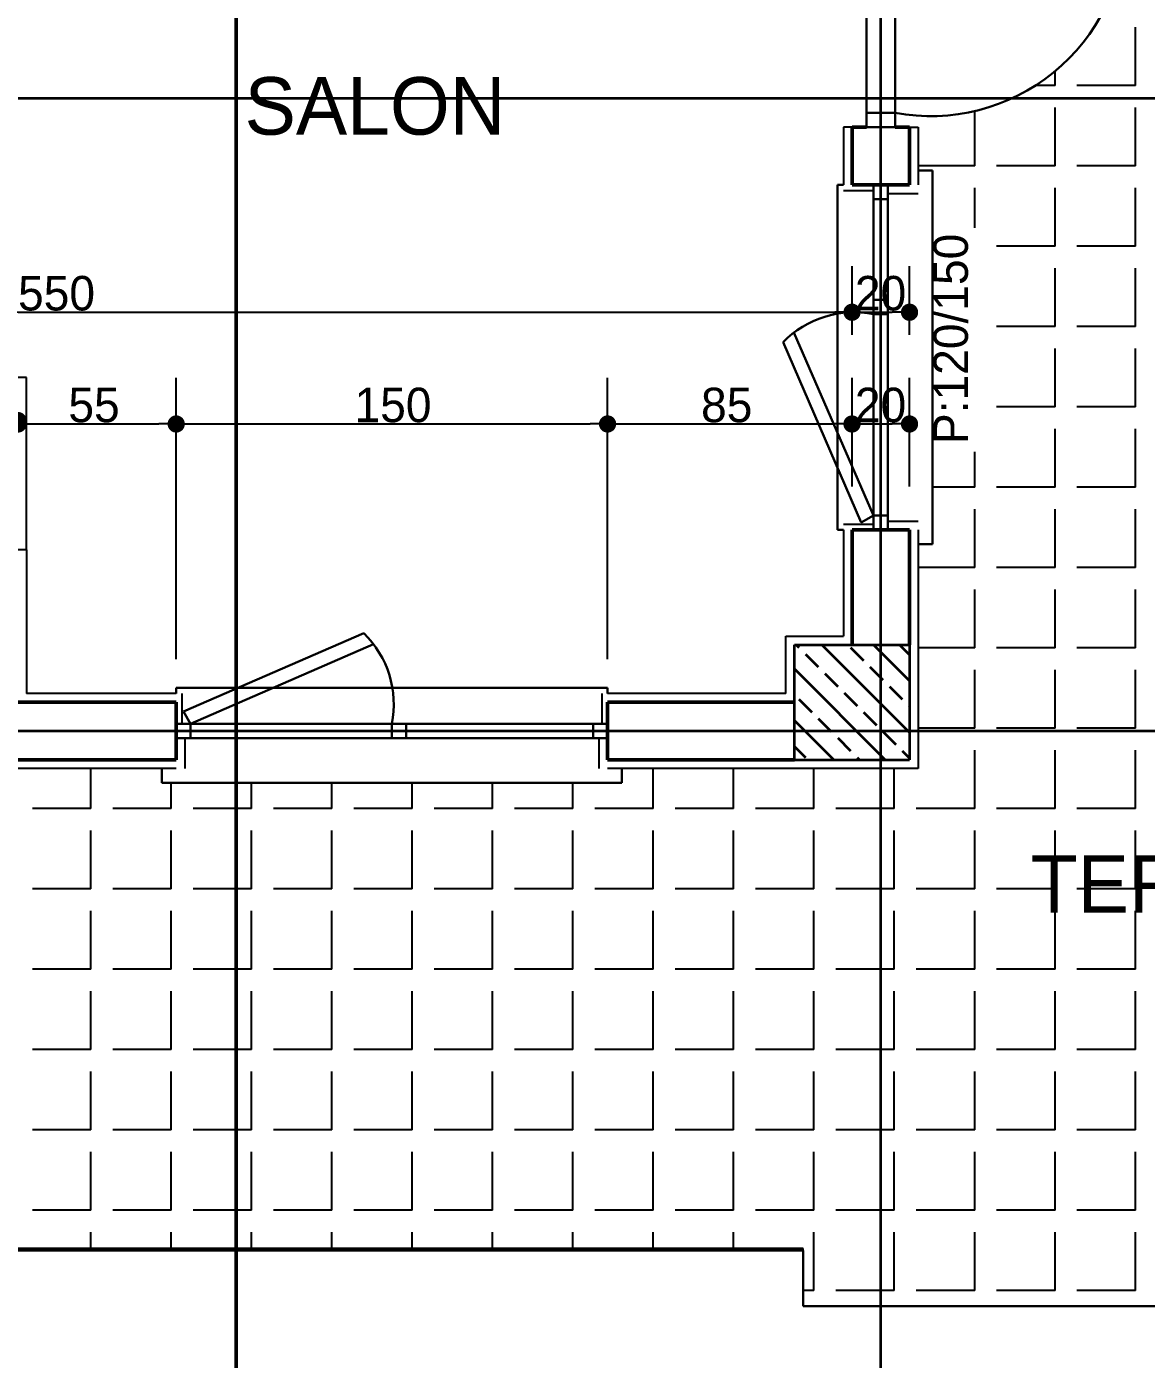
# Model space of a CAD drawing. Header units: millimetres. Extents: x 9537.41 to 9541.95, y -1431.78 to -1431.38.
# Drawn here: x 9537.8489 to 9537.9267, y -1431.6184 to -1431.5257 of the extents above; entities that cross this region are included whole.
import ezdxf

# ---------------------------------------------------------------- set-up
doc = ezdxf.new("R2010")
doc.units = ezdxf.units.MM
for name, pattern in [('ACAD_ISO03W100', [30, 12, -18]), ('ACAD_ISO04W100', [30, 24, -3, 0, -3]), ('ACAD_ISO06W100', [36, 24, -3, 0, -3, 0, -3, 0, -3])]:
    doc.linetypes.add(name, pattern=pattern)
for name, color, linetype, lineweight in [('aks', 6, 'Continuous', 35), ('balkon', 173, 'Continuous', 30), ('duvar', 214, 'Continuous', 50), ('kapı-pencere', 140, 'Continuous', 30), ('karo', 206, 'Continuous', 25), ('kesit', 3, 'Continuous', 50), ('kolon', 6, 'Continuous', 35), ('sıva', 203, 'Continuous', 25), ('yazı', 161, 'Continuous', 35), ('ölçü', 4, 'Continuous', 25)]:
    doc.layers.add(name, color=color, linetype=linetype, lineweight=lineweight)

msp = doc.modelspace()

# ---------------------------------------------------------------- linework, layer by layer
at = {"color": 0, "linetype": 'ByBlock', "lineweight": -2}
for p, q in [((9537.905668064086, -1431.54555711582), (9537.905068064085, -1431.54555711582)), ((9537.906868064085, -1431.54555711582), (9537.907468064086, -1431.54555711582)), ((9537.909668064085, -1431.54555711582), (9537.909068064086, -1431.54555711582)), ((9537.848868064086, -1431.553330214699), (9537.849468064085, -1431.553330214699)), ((9537.858668064086, -1431.553330214699), (9537.858068064086, -1431.553330214699)), ((9537.859868064086, -1431.553330214699), (9537.860468064086, -1431.553330214699)), ((9537.888668064086, -1431.553330214699), (9537.888068064085, -1431.553330214699)), ((9537.889868064085, -1431.553330214699), (9537.890468064086, -1431.553330214699)), ((9537.905668064086, -1431.553330214699), (9537.905068064085, -1431.553330214699)), ((9537.906868064085, -1431.553330214699), (9537.907468064086, -1431.553330214699)), ((9537.909668064085, -1431.553330214699), (9537.909068064086, -1431.553330214699))]:
    msp.add_line(p, q, dxfattribs=at)
at = {"color": 0, "linetype": 'ByBlock', "const_width": 0.0006000000000000001}
for points in [[(9537.905968064086, -1431.54555711582, 1), (9537.906568064085, -1431.54555711582, 1)], [(9537.906568064085, -1431.54555711582, 1), (9537.905968064086, -1431.54555711582, 1)], [(9537.909968064087, -1431.54555711582, 1), (9537.910568064086, -1431.54555711582, 1)], [(9537.847968064085, -1431.553094409984, 1), (9537.848568064086, -1431.553094409984, 1)], [(9537.848568064086, -1431.553330214699, 1), (9537.847968064085, -1431.553330214699, 1)], [(9537.858968064085, -1431.553330214699, 1), (9537.859568064086, -1431.553330214699, 1)], [(9537.859568064086, -1431.553330214699, 1), (9537.858968064085, -1431.553330214699, 1)], [(9537.888968064086, -1431.553330214699, 1), (9537.889568064085, -1431.553330214699, 1)], [(9537.889568064085, -1431.553330214699, 1), (9537.888968064086, -1431.553330214699, 1)], [(9537.905968064086, -1431.553330214699, 1), (9537.906568064085, -1431.553330214699, 1)], [(9537.906568064085, -1431.553330214699, 1), (9537.905968064086, -1431.553330214699, 1)], [(9537.909968064087, -1431.553330214699, 1), (9537.910568064086, -1431.553330214699, 1)]]:
    msp.add_lwpolyline(points, format="xyb", close=True, dxfattribs=at)
at = {"layer": 'aks', "linetype": 'ACAD_ISO06W100'}
for p, q in [((9537.908268064086, -1431.684689333453), (9537.908268064086, -1431.406689333453)), ((9538.018268064086, -1431.530689333453), (9537.446268064086, -1431.530689333453)), ((9538.018268064086, -1431.574689333453), (9537.446268064086, -1431.574689333453))]:
    msp.add_line(p, q, dxfattribs=at)
at = {"layer": 'balkon'}
for p, q in [((9537.844268064086, -1431.610835891957), (9537.902868064086, -1431.610835891957)), ((9537.902868064086, -1431.614689333453), (9537.902868064086, -1431.610835891957)), ((9537.902868064086, -1431.614689333453), (9537.948268064085, -1431.614689333453))]:
    msp.add_line(p, q, dxfattribs=at)
at = {"layer": 'duvar'}
for p, q in [((9537.907268064086, -1431.532689333453), (9537.906268064085, -1431.532689333453)), ((9537.906268064085, -1431.532689333453), (9537.906268064085, -1431.536689333453)), ((9537.909268064086, -1431.532689333453), (9537.910268064086, -1431.532689333453)), ((9537.910268064086, -1431.532689333453), (9537.910268064086, -1431.536689333453)), ((9537.906268064085, -1431.536689333453), (9537.910268064086, -1431.536689333453)), ((9537.906268064085, -1431.560689333453), (9537.910268064086, -1431.560689333453)), ((9537.906268064085, -1431.560689333453), (9537.906268064085, -1431.568689333453)), ((9537.910268064086, -1431.560689333453), (9537.910268064086, -1431.568689333453)), ((9537.859268064085, -1431.572689333453), (9537.848268064086, -1431.572689333453)), ((9537.859268064085, -1431.572689333453), (9537.859268064085, -1431.576689333453)), ((9537.889268064086, -1431.572689333453), (9537.889268064086, -1431.576689333453)), ((9537.902268064086, -1431.572689333453), (9537.889268064086, -1431.572689333453)), ((9537.859268064085, -1431.576689333453), (9537.848268064086, -1431.576689333453)), ((9537.902268064086, -1431.576689333453), (9537.889268064086, -1431.576689333453))]:
    msp.add_line(p, q, dxfattribs=at)
at = {"layer": 'kapı-pencere'}
for p, q in [((9537.907268064086, -1431.517689333453), (9537.907268064086, -1431.532689333453)), ((9537.909268064086, -1431.532689333453), (9537.909268064086, -1431.518689333453)), ((9537.909268064086, -1431.531689333453), (9537.907268064086, -1431.531689333453)), ((9537.907268064086, -1431.531689333453), (9537.907268064086, -1431.532689333453)), ((9537.909268064086, -1431.532689333453), (9537.909268064086, -1431.531689333453)), ((9537.907268064086, -1431.532689333453), (9537.909268064086, -1431.532689333453)), ((9537.910868064086, -1431.535689333453), (9537.911868064086, -1431.535689333453)), ((9537.911868064086, -1431.561689333453), (9537.911868064086, -1431.535689333453)), ((9537.905268064085, -1431.560689333453), (9537.905268064085, -1431.536689333453)), ((9537.905668064086, -1431.536689333453), (9537.905268064085, -1431.536689333453)), ((9537.907768064086, -1431.536689333453), (9537.907768064086, -1431.544689333453)), ((9537.907768064086, -1431.537689333453), (9537.907768064086, -1431.536689333453)), ((9537.907768064086, -1431.536689333453), (9537.908768064086, -1431.536689333453)), ((9537.908768064086, -1431.544689333453), (9537.908768064086, -1431.536689333453)), ((9537.908768064086, -1431.536689333453), (9537.908768064086, -1431.537689333453)), ((9537.908768064086, -1431.537689333453), (9537.907768064086, -1431.537689333453)), ((9537.908268064086, -1431.537689333453), (9537.908268064086, -1431.544689333453)), ((9537.907768064086, -1431.545689333453), (9537.907768064086, -1431.544689333453)), ((9537.907768064086, -1431.544689333453), (9537.908768064086, -1431.544689333453)), ((9537.908768064086, -1431.544689333453), (9537.908768064086, -1431.545689333453)), ((9537.907768064086, -1431.545689333453), (9537.907768064086, -1431.559689333453)), ((9537.908768064086, -1431.545689333453), (9537.907768064086, -1431.545689333453)), ((9537.908268064086, -1431.545689333453), (9537.908268064086, -1431.559689333453)), ((9537.908768064086, -1431.559689333453), (9537.908768064086, -1431.545689333453)), ((9537.901468941845, -1431.547636287501), (9537.906902038681, -1431.560189333453)), ((9537.907768064086, -1431.559689333453), (9537.902223505705, -1431.546971095944)), ((9537.906902038681, -1431.560189333453), (9537.907768064086, -1431.559689333453)), ((9537.907768064086, -1431.560689333453), (9537.907768064086, -1431.559689333453)), ((9537.907768064086, -1431.559689333453), (9537.908768064086, -1431.559689333453)), ((9537.908768064086, -1431.559689333453), (9537.908768064086, -1431.560689333453)), ((9537.905668064086, -1431.560689333453), (9537.905268064085, -1431.560689333453)), ((9537.908768064086, -1431.560689333453), (9537.907768064086, -1431.560689333453)), ((9537.910868064086, -1431.561689333453), (9537.911868064086, -1431.561689333453)), ((9537.872321110037, -1431.567890211213), (9537.859768064085, -1431.573323308049)), ((9537.860268064085, -1431.574189333453), (9537.872986301594, -1431.568644775074)), ((9537.859268064085, -1431.572089333453), (9537.859268064085, -1431.571689333453)), ((9537.859268064085, -1431.571689333453), (9537.889268064086, -1431.571689333453)), ((9537.889268064086, -1431.572089333453), (9537.889268064086, -1431.571689333453)), ((9537.859768064085, -1431.573323308049), (9537.860268064085, -1431.574189333453)), ((9537.859268064085, -1431.575189333453), (9537.859268064085, -1431.574189333453)), ((9537.859268064085, -1431.574189333453), (9537.860268064085, -1431.574189333453)), ((9537.860268064085, -1431.574189333453), (9537.860268064085, -1431.575189333453)), ((9537.874268064086, -1431.574189333453), (9537.860268064085, -1431.574189333453)), ((9537.874268064086, -1431.574189333453), (9537.875268064086, -1431.574189333453)), ((9537.874268064086, -1431.575189333453), (9537.874268064086, -1431.574189333453)), ((9537.875268064086, -1431.574189333453), (9537.875268064086, -1431.575189333453)), ((9537.888268064085, -1431.574189333453), (9537.875268064086, -1431.574189333453)), ((9537.888268064085, -1431.574189333453), (9537.889268064086, -1431.574189333453)), ((9537.888268064085, -1431.575189333453), (9537.888268064085, -1431.574189333453)), ((9537.889268064086, -1431.574189333453), (9537.889268064086, -1431.575189333453)), ((9537.860268064085, -1431.575189333453), (9537.859268064085, -1431.575189333453)), ((9537.874268064086, -1431.574689333453), (9537.860268064085, -1431.574689333453)), ((9537.860268064085, -1431.575189333453), (9537.874268064086, -1431.575189333453)), ((9537.875268064086, -1431.575189333453), (9537.874268064086, -1431.575189333453)), ((9537.888268064085, -1431.574689333453), (9537.875268064086, -1431.574689333453)), ((9537.875268064086, -1431.575189333453), (9537.888268064085, -1431.575189333453)), ((9537.889268064086, -1431.575189333453), (9537.888268064085, -1431.575189333453)), ((9537.858268064087, -1431.577289333453), (9537.858268064087, -1431.578289333453)), ((9537.890268064086, -1431.577289333453), (9537.890268064086, -1431.578289333453)), ((9537.858268064087, -1431.578289333453), (9537.890268064086, -1431.578289333453))]:
    msp.add_line(p, q, dxfattribs=at)
for centre, radius, start, end in [((9537.911736915712, -1431.518381766224), 0.01353464347200372, 259.4898443921185, 358.6978732709795), ((9537.906420312223, -1431.552492335204), 0.006935219384332405, 78.79415482129076, 135.5568657301962), ((9537.867465062334, -1431.572841581591), 0.006935219384332405, 348.7941549105037, 45.55686559068168)]:
    msp.add_arc(centre, radius, start, end, dxfattribs=at)
at = {"layer": 'karo'}
for p, q in [((9537.925974464662, -1431.529790876782), (9537.925974464662, -1431.525726876783)), ((9537.920386464662, -1431.529790876782), (9537.920386464662, -1431.528791947627)), ((9537.920386464662, -1431.529790876782), (9537.919018314627, -1431.529790876782)), ((9537.925974464662, -1431.529790876782), (9537.921910464664, -1431.529790876782)), ((9537.914798464662, -1431.535378876782), (9537.914798464662, -1431.531565600717)), ((9537.920386464662, -1431.535378876782), (9537.920386464662, -1431.531314876783)), ((9537.925974464662, -1431.535378876782), (9537.925974464662, -1431.531314876783)), ((9537.914798464662, -1431.535378876782), (9537.910868064086, -1431.535378876782)), ((9537.920386464662, -1431.535378876782), (9537.916322464664, -1431.535378876782)), ((9537.925974464662, -1431.535378876782), (9537.921910464664, -1431.535378876782)), ((9537.914798464662, -1431.539682118618), (9537.914798464662, -1431.536902876783)), ((9537.920386464662, -1431.540966876782), (9537.920386464662, -1431.536902876783)), ((9537.925974464662, -1431.540966876782), (9537.925974464662, -1431.536902876783)), ((9537.920386464662, -1431.540966876782), (9537.916322464664, -1431.540966876782)), ((9537.925974464662, -1431.540966876782), (9537.921910464664, -1431.540966876782)), ((9537.920386464662, -1431.546554876782), (9537.920386464662, -1431.542490876782)), ((9537.925974464662, -1431.546554876782), (9537.925974464662, -1431.542490876782)), ((9537.920386464662, -1431.546554876782), (9537.916322464664, -1431.546554876782)), ((9537.925974464662, -1431.546554876782), (9537.921910464664, -1431.546554876782)), ((9537.920386464662, -1431.552142876782), (9537.920386464662, -1431.548078876782)), ((9537.925974464662, -1431.552142876782), (9537.925974464662, -1431.548078876782)), ((9537.920386464662, -1431.552142876782), (9537.916322464664, -1431.552142876782)), ((9537.925974464662, -1431.552142876782), (9537.921910464664, -1431.552142876782)), ((9537.920386464662, -1431.557730876782), (9537.920386464662, -1431.553666876782)), ((9537.925974464662, -1431.557730876782), (9537.925974464662, -1431.553666876782)), ((9537.914798464662, -1431.557730876782), (9537.914798464662, -1431.555268275791)), ((9537.914798464662, -1431.557730876782), (9537.911868064086, -1431.557730876782)), ((9537.920386464662, -1431.557730876782), (9537.916322464664, -1431.557730876782)), ((9537.925974464662, -1431.557730876782), (9537.921910464664, -1431.557730876782)), ((9537.914798464662, -1431.563318876783), (9537.914798464662, -1431.559254876782)), ((9537.920386464662, -1431.563318876783), (9537.920386464662, -1431.559254876782)), ((9537.925974464662, -1431.563318876783), (9537.925974464662, -1431.559254876782)), ((9537.914798464662, -1431.563318876783), (9537.910868064086, -1431.563318876783)), ((9537.920386464662, -1431.563318876783), (9537.916322464664, -1431.563318876783)), ((9537.925974464662, -1431.563318876783), (9537.921910464664, -1431.563318876783)), ((9537.914798464662, -1431.568906876783), (9537.914798464662, -1431.564842876782)), ((9537.920386464662, -1431.568906876783), (9537.920386464662, -1431.564842876782)), ((9537.925974464662, -1431.568906876783), (9537.925974464662, -1431.564842876782)), ((9537.914798464662, -1431.568906876783), (9537.910868064086, -1431.568906876783)), ((9537.920386464662, -1431.568906876783), (9537.916322464664, -1431.568906876783)), ((9537.925974464662, -1431.568906876783), (9537.921910464664, -1431.568906876783)), ((9537.914798464662, -1431.574494876783), (9537.914798464662, -1431.570430876782)), ((9537.920386464662, -1431.574494876783), (9537.920386464662, -1431.570430876782)), ((9537.925974464662, -1431.574494876783), (9537.925974464662, -1431.570430876782)), ((9537.914798464662, -1431.574494876783), (9537.910868064086, -1431.574494876783)), ((9537.920386464662, -1431.574494876783), (9537.916322464664, -1431.574494876783)), ((9537.925974464662, -1431.574494876783), (9537.921910464664, -1431.574494876783)), ((9537.914798464662, -1431.580082876783), (9537.914798464662, -1431.576018876783)), ((9537.920386464662, -1431.580082876783), (9537.920386464662, -1431.576018876783)), ((9537.925974464662, -1431.580082876783), (9537.925974464662, -1431.576018876783)), ((9537.853330464663, -1431.580082876783), (9537.853330464663, -1431.577289333453)), ((9537.892446464662, -1431.580082876783), (9537.892446464662, -1431.577289333453)), ((9537.898034464662, -1431.580082876783), (9537.898034464662, -1431.577289333453)), ((9537.903622464662, -1431.580082876783), (9537.903622464662, -1431.577289333453)), ((9537.909210464662, -1431.580082876783), (9537.909210464662, -1431.577289333453)), ((9537.858918464663, -1431.580082876783), (9537.858918464663, -1431.578289333453)), ((9537.864506464663, -1431.580082876783), (9537.864506464663, -1431.578289333453)), ((9537.870094464663, -1431.580082876783), (9537.870094464663, -1431.578289333453)), ((9537.875682464663, -1431.580082876783), (9537.875682464663, -1431.578289333453)), ((9537.881270464663, -1431.580082876783), (9537.881270464663, -1431.578289333453)), ((9537.886858464663, -1431.580082876783), (9537.886858464663, -1431.578289333453)), ((9537.853330464663, -1431.580082876783), (9537.849266464664, -1431.580082876783)), ((9537.858918464663, -1431.580082876783), (9537.854854464664, -1431.580082876783)), ((9537.864506464663, -1431.580082876783), (9537.860442464664, -1431.580082876783)), ((9537.870094464663, -1431.580082876783), (9537.866030464664, -1431.580082876783)), ((9537.875682464663, -1431.580082876783), (9537.871618464664, -1431.580082876783)), ((9537.881270464663, -1431.580082876783), (9537.877206464664, -1431.580082876783)), ((9537.886858464663, -1431.580082876783), (9537.882794464664, -1431.580082876783)), ((9537.892446464662, -1431.580082876783), (9537.888382464664, -1431.580082876783)), ((9537.898034464662, -1431.580082876783), (9537.893970464664, -1431.580082876783)), ((9537.903622464662, -1431.580082876783), (9537.899558464664, -1431.580082876783)), ((9537.908268064086, -1431.580082876783), (9537.905146464664, -1431.580082876783)), ((9537.909210464662, -1431.580082876783), (9537.908268064086, -1431.580082876783)), ((9537.914798464662, -1431.580082876783), (9537.910734464664, -1431.580082876783)), ((9537.920386464662, -1431.580082876783), (9537.916322464664, -1431.580082876783)), ((9537.925974464662, -1431.580082876783), (9537.921910464664, -1431.580082876783)), ((9537.853330464663, -1431.585670876783), (9537.853330464663, -1431.581606876783)), ((9537.858918464663, -1431.585670876783), (9537.858918464663, -1431.581606876783)), ((9537.864506464663, -1431.585670876783), (9537.864506464663, -1431.581606876783)), ((9537.870094464663, -1431.585670876783), (9537.870094464663, -1431.581606876783)), ((9537.875682464663, -1431.585670876783), (9537.875682464663, -1431.581606876783)), ((9537.881270464663, -1431.585670876783), (9537.881270464663, -1431.581606876783)), ((9537.886858464663, -1431.585670876783), (9537.886858464663, -1431.581606876783)), ((9537.892446464662, -1431.585670876783), (9537.892446464662, -1431.581606876783)), ((9537.898034464662, -1431.585670876783), (9537.898034464662, -1431.581606876783)), ((9537.903622464662, -1431.585670876783), (9537.903622464662, -1431.581606876783)), ((9537.909210464662, -1431.585670876783), (9537.909210464662, -1431.581606876783)), ((9537.914798464662, -1431.585670876783), (9537.914798464662, -1431.581606876783)), ((9537.920386464662, -1431.585670876783), (9537.920386464662, -1431.581606876783)), ((9537.925974464662, -1431.585670876783), (9537.925974464662, -1431.581606876783)), ((9537.853330464663, -1431.585670876783), (9537.849266464664, -1431.585670876783)), ((9537.858918464663, -1431.585670876783), (9537.854854464664, -1431.585670876783)), ((9537.864506464663, -1431.585670876783), (9537.860442464664, -1431.585670876783)), ((9537.870094464663, -1431.585670876783), (9537.866030464664, -1431.585670876783)), ((9537.875682464663, -1431.585670876783), (9537.871618464664, -1431.585670876783)), ((9537.881270464663, -1431.585670876783), (9537.877206464664, -1431.585670876783)), ((9537.886858464663, -1431.585670876783), (9537.882794464664, -1431.585670876783)), ((9537.892446464662, -1431.585670876783), (9537.888382464664, -1431.585670876783)), ((9537.898034464662, -1431.585670876783), (9537.893970464664, -1431.585670876783)), ((9537.903622464662, -1431.585670876783), (9537.899558464664, -1431.585670876783)), ((9537.908268064086, -1431.585670876783), (9537.905146464664, -1431.585670876783)), ((9537.909210464662, -1431.585670876783), (9537.908268064086, -1431.585670876783)), ((9537.914798464662, -1431.585670876783), (9537.910734464664, -1431.585670876783)), ((9537.920386464662, -1431.585670876783), (9537.916322464664, -1431.585670876783)), ((9537.925974464662, -1431.585670876783), (9537.921910464664, -1431.585670876783)), ((9537.853330464663, -1431.591258876783), (9537.853330464663, -1431.587194876783)), ((9537.858918464663, -1431.591258876783), (9537.858918464663, -1431.587194876783)), ((9537.864506464663, -1431.591258876783), (9537.864506464663, -1431.587194876783)), ((9537.870094464663, -1431.591258876783), (9537.870094464663, -1431.587194876783)), ((9537.875682464663, -1431.591258876783), (9537.875682464663, -1431.587194876783)), ((9537.881270464663, -1431.591258876783), (9537.881270464663, -1431.587194876783)), ((9537.886858464663, -1431.591258876783), (9537.886858464663, -1431.587194876783)), ((9537.892446464662, -1431.591258876783), (9537.892446464662, -1431.587194876783)), ((9537.898034464662, -1431.591258876783), (9537.898034464662, -1431.587194876783)), ((9537.903622464662, -1431.591258876783), (9537.903622464662, -1431.587194876783)), ((9537.909210464662, -1431.591258876783), (9537.909210464662, -1431.587194876783)), ((9537.914798464662, -1431.591258876783), (9537.914798464662, -1431.587194876783)), ((9537.920386464662, -1431.591258876783), (9537.920386464662, -1431.587194876783)), ((9537.925974464662, -1431.591258876783), (9537.925974464662, -1431.587194876783)), ((9537.853330464663, -1431.591258876783), (9537.849266464664, -1431.591258876783)), ((9537.858918464663, -1431.591258876783), (9537.854854464664, -1431.591258876783)), ((9537.864506464663, -1431.591258876783), (9537.860442464664, -1431.591258876783)), ((9537.870094464663, -1431.591258876783), (9537.866030464664, -1431.591258876783)), ((9537.875682464663, -1431.591258876783), (9537.871618464664, -1431.591258876783)), ((9537.881270464663, -1431.591258876783), (9537.877206464664, -1431.591258876783)), ((9537.886858464663, -1431.591258876783), (9537.882794464664, -1431.591258876783)), ((9537.892446464662, -1431.591258876783), (9537.888382464664, -1431.591258876783)), ((9537.898034464662, -1431.591258876783), (9537.893970464664, -1431.591258876783)), ((9537.903622464662, -1431.591258876783), (9537.899558464664, -1431.591258876783)), ((9537.908268064086, -1431.591258876783), (9537.905146464664, -1431.591258876783)), ((9537.909210464662, -1431.591258876783), (9537.908268064086, -1431.591258876783)), ((9537.914798464662, -1431.591258876783), (9537.910734464664, -1431.591258876783)), ((9537.920386464662, -1431.591258876783), (9537.916322464664, -1431.591258876783)), ((9537.925974464662, -1431.591258876783), (9537.921910464664, -1431.591258876783)), ((9537.853330464663, -1431.596846876783), (9537.853330464663, -1431.592782876783)), ((9537.858918464663, -1431.596846876783), (9537.858918464663, -1431.592782876783)), ((9537.864506464663, -1431.596846876783), (9537.864506464663, -1431.592782876783)), ((9537.870094464663, -1431.596846876783), (9537.870094464663, -1431.592782876783)), ((9537.875682464663, -1431.596846876783), (9537.875682464663, -1431.592782876783)), ((9537.881270464663, -1431.596846876783), (9537.881270464663, -1431.592782876783)), ((9537.886858464663, -1431.596846876783), (9537.886858464663, -1431.592782876783)), ((9537.892446464662, -1431.596846876783), (9537.892446464662, -1431.592782876783)), ((9537.898034464662, -1431.596846876783), (9537.898034464662, -1431.592782876783)), ((9537.903622464662, -1431.596846876783), (9537.903622464662, -1431.592782876783)), ((9537.909210464662, -1431.596846876783), (9537.909210464662, -1431.592782876783)), ((9537.914798464662, -1431.596846876783), (9537.914798464662, -1431.592782876783)), ((9537.920386464662, -1431.596846876783), (9537.920386464662, -1431.592782876783)), ((9537.925974464662, -1431.596846876783), (9537.925974464662, -1431.592782876783)), ((9537.853330464663, -1431.596846876783), (9537.849266464664, -1431.596846876783)), ((9537.858918464663, -1431.596846876783), (9537.854854464664, -1431.596846876783)), ((9537.864506464663, -1431.596846876783), (9537.860442464664, -1431.596846876783)), ((9537.870094464663, -1431.596846876783), (9537.866030464664, -1431.596846876783)), ((9537.875682464663, -1431.596846876783), (9537.871618464664, -1431.596846876783)), ((9537.881270464663, -1431.596846876783), (9537.877206464664, -1431.596846876783)), ((9537.886858464663, -1431.596846876783), (9537.882794464664, -1431.596846876783)), ((9537.892446464662, -1431.596846876783), (9537.888382464664, -1431.596846876783)), ((9537.898034464662, -1431.596846876783), (9537.893970464664, -1431.596846876783)), ((9537.903622464662, -1431.596846876783), (9537.899558464664, -1431.596846876783)), ((9537.908268064086, -1431.596846876783), (9537.905146464664, -1431.596846876783)), ((9537.909210464662, -1431.596846876783), (9537.908268064086, -1431.596846876783)), ((9537.914798464662, -1431.596846876783), (9537.910734464664, -1431.596846876783)), ((9537.920386464662, -1431.596846876783), (9537.916322464664, -1431.596846876783)), ((9537.925974464662, -1431.596846876783), (9537.921910464664, -1431.596846876783)), ((9537.853330464663, -1431.602434876783), (9537.853330464663, -1431.598370876783)), ((9537.858918464663, -1431.602434876783), (9537.858918464663, -1431.598370876783)), ((9537.864506464663, -1431.602434876783), (9537.864506464663, -1431.598370876783)), ((9537.870094464663, -1431.602434876783), (9537.870094464663, -1431.598370876783)), ((9537.875682464663, -1431.602434876783), (9537.875682464663, -1431.598370876783)), ((9537.881270464663, -1431.602434876783), (9537.881270464663, -1431.598370876783)), ((9537.886858464663, -1431.602434876783), (9537.886858464663, -1431.598370876783)), ((9537.892446464662, -1431.602434876783), (9537.892446464662, -1431.598370876783)), ((9537.898034464662, -1431.602434876783), (9537.898034464662, -1431.598370876783)), ((9537.903622464662, -1431.602434876783), (9537.903622464662, -1431.598370876783)), ((9537.909210464662, -1431.602434876783), (9537.909210464662, -1431.598370876783)), ((9537.914798464662, -1431.602434876783), (9537.914798464662, -1431.598370876783)), ((9537.920386464662, -1431.602434876783), (9537.920386464662, -1431.598370876783)), ((9537.925974464662, -1431.602434876783), (9537.925974464662, -1431.598370876783)), ((9537.853330464663, -1431.602434876783), (9537.849266464664, -1431.602434876783)), ((9537.858918464663, -1431.602434876783), (9537.854854464664, -1431.602434876783)), ((9537.864506464663, -1431.602434876783), (9537.860442464664, -1431.602434876783)), ((9537.870094464663, -1431.602434876783), (9537.866030464664, -1431.602434876783)), ((9537.875682464663, -1431.602434876783), (9537.871618464664, -1431.602434876783)), ((9537.881270464663, -1431.602434876783), (9537.877206464664, -1431.602434876783)), ((9537.886858464663, -1431.602434876783), (9537.882794464664, -1431.602434876783)), ((9537.892446464662, -1431.602434876783), (9537.888382464664, -1431.602434876783)), ((9537.898034464662, -1431.602434876783), (9537.893970464664, -1431.602434876783)), ((9537.903622464662, -1431.602434876783), (9537.899558464664, -1431.602434876783)), ((9537.908268064086, -1431.602434876783), (9537.905146464664, -1431.602434876783)), ((9537.909210464662, -1431.602434876783), (9537.908268064086, -1431.602434876783)), ((9537.914798464662, -1431.602434876783), (9537.910734464664, -1431.602434876783)), ((9537.920386464662, -1431.602434876783), (9537.916322464664, -1431.602434876783)), ((9537.925974464662, -1431.602434876783), (9537.921910464664, -1431.602434876783)), ((9537.853330464663, -1431.608022876783), (9537.853330464663, -1431.603958876783)), ((9537.858918464663, -1431.608022876783), (9537.858918464663, -1431.603958876783)), ((9537.864506464663, -1431.608022876783), (9537.864506464663, -1431.603958876783)), ((9537.870094464663, -1431.608022876783), (9537.870094464663, -1431.603958876783)), ((9537.875682464663, -1431.608022876783), (9537.875682464663, -1431.603958876783)), ((9537.881270464663, -1431.608022876783), (9537.881270464663, -1431.603958876783)), ((9537.886858464663, -1431.608022876783), (9537.886858464663, -1431.603958876783)), ((9537.892446464662, -1431.608022876783), (9537.892446464662, -1431.603958876783)), ((9537.898034464662, -1431.608022876783), (9537.898034464662, -1431.603958876783)), ((9537.903622464662, -1431.608022876783), (9537.903622464662, -1431.603958876783)), ((9537.909210464662, -1431.608022876783), (9537.909210464662, -1431.603958876783)), ((9537.914798464662, -1431.608022876783), (9537.914798464662, -1431.603958876783)), ((9537.920386464662, -1431.608022876783), (9537.920386464662, -1431.603958876783)), ((9537.925974464662, -1431.608022876783), (9537.925974464662, -1431.603958876783)), ((9537.853330464663, -1431.608022876783), (9537.849266464664, -1431.608022876783)), ((9537.858918464663, -1431.608022876783), (9537.854854464664, -1431.608022876783)), ((9537.864506464663, -1431.608022876783), (9537.860442464664, -1431.608022876783)), ((9537.870094464663, -1431.608022876783), (9537.866030464664, -1431.608022876783)), ((9537.875682464663, -1431.608022876783), (9537.871618464664, -1431.608022876783)), ((9537.881270464663, -1431.608022876783), (9537.877206464664, -1431.608022876783)), ((9537.886858464663, -1431.608022876783), (9537.882794464664, -1431.608022876783)), ((9537.892446464662, -1431.608022876783), (9537.888382464664, -1431.608022876783)), ((9537.898034464662, -1431.608022876783), (9537.893970464664, -1431.608022876783)), ((9537.903622464662, -1431.608022876783), (9537.899558464664, -1431.608022876783)), ((9537.908268064086, -1431.608022876783), (9537.905146464664, -1431.608022876783)), ((9537.909210464662, -1431.608022876783), (9537.908268064086, -1431.608022876783)), ((9537.914798464662, -1431.608022876783), (9537.910734464664, -1431.608022876783)), ((9537.920386464662, -1431.608022876783), (9537.916322464664, -1431.608022876783)), ((9537.925974464662, -1431.608022876783), (9537.921910464664, -1431.608022876783)), ((9537.853330464663, -1431.610813226908), (9537.853330464663, -1431.609546876783)), ((9537.858918464663, -1431.610799251329), (9537.858918464663, -1431.609546876783)), ((9537.864506464663, -1431.61078527575), (9537.864506464663, -1431.609546876783)), ((9537.870094464663, -1431.610771300171), (9537.870094464663, -1431.609546876783)), ((9537.875682464663, -1431.610757324593), (9537.875682464663, -1431.609546876783)), ((9537.881270464663, -1431.610743349014), (9537.881270464663, -1431.609546876783)), ((9537.886858464663, -1431.610729373435), (9537.886858464663, -1431.609546876783)), ((9537.892446464662, -1431.610715397856), (9537.892446464662, -1431.609546876783)), ((9537.898034464662, -1431.610701422277), (9537.898034464662, -1431.609546876783)), ((9537.903622464662, -1431.613610876783), (9537.903622464662, -1431.609546876783)), ((9537.909210464662, -1431.613610876783), (9537.909210464662, -1431.609546876783)), ((9537.914798464662, -1431.613610876783), (9537.914798464662, -1431.609546876783)), ((9537.920386464662, -1431.613610876783), (9537.920386464662, -1431.609546876783)), ((9537.925974464662, -1431.613610876783), (9537.925974464662, -1431.609546876783)), ((9537.903622464662, -1431.613610876783), (9537.902868064086, -1431.613610876783)), ((9537.908268064086, -1431.613610876783), (9537.905146464664, -1431.613610876783)), ((9537.909210464662, -1431.613610876783), (9537.908268064086, -1431.613610876783)), ((9537.914798464662, -1431.613610876783), (9537.910734464664, -1431.613610876783)), ((9537.920386464662, -1431.613610876783), (9537.916322464664, -1431.613610876783)), ((9537.925974464662, -1431.613610876783), (9537.921910464664, -1431.613610876783))]:
    msp.add_line(p, q, dxfattribs=at)
at = {"layer": 'kesit', "linetype": 'ACAD_ISO04W100'}
msp.add_line((9537.863444331126, -1431.425749573912), (9537.863444331126, -1431.632435434815), dxfattribs=at)
at = {"layer": 'kolon'}
for p, q in [((9537.902268064086, -1431.576689333453), (9537.902268064086, -1431.568689333453)), ((9537.902268064086, -1431.568689333453), (9537.910268064086, -1431.568689333453)), ((9537.902600085537, -1431.568909442504), (9537.902379976485, -1431.568689333453)), ((9537.910268064086, -1431.574781369829), (9537.90417602771, -1431.568689333453)), ((9537.907090213597, -1431.569807468117), (9537.906192187986, -1431.568909442504)), ((9537.910268064086, -1431.571189267381), (9537.907768130159, -1431.568689333453)), ((9537.91023330324, -1431.569358455311), (9537.909564181382, -1431.568689333453)), ((9537.910268064086, -1431.568689333453), (9537.910268064086, -1431.576689333453)), ((9537.903947123956, -1431.570256480923), (9537.903049098342, -1431.569358455311)), ((9537.908583925262, -1431.576689333453), (9537.902268064086, -1431.570373472278)), ((9537.905294162374, -1431.571603519341), (9537.90439613676, -1431.570705493729)), ((9537.908437252016, -1431.571154506535), (9537.907539226404, -1431.570256480923)), ((9537.909784290434, -1431.572501544953), (9537.908886264822, -1431.571603519341)), ((9537.903498111149, -1431.573399570565), (9537.902600085537, -1431.572501544953)), ((9537.90664120079, -1431.572950557759), (9537.905743175179, -1431.572052532147)), ((9537.907988239209, -1431.574297596177), (9537.907090213597, -1431.573399570565)), ((9537.910268064086, -1431.572985318605), (9537.91023330324, -1431.572950557759)), ((9537.904991822814, -1431.576689333453), (9537.902268064086, -1431.573965574726)), ((9537.904845149567, -1431.574746608983), (9537.903947123956, -1431.573848583371)), ((9537.906192187986, -1431.576093647401), (9537.905294162374, -1431.575195621789)), ((9537.909335277627, -1431.575644634595), (9537.908437252016, -1431.574746608983)), ((9537.903049098342, -1431.576542660207), (9537.902268064086, -1431.57576162595)), ((9537.910268064086, -1431.576577421053), (9537.909784290434, -1431.576093647401)), ((9537.902268064086, -1431.576689333453), (9537.910268064086, -1431.576689333453)), ((9537.906787874037, -1431.576689333453), (9537.90664120079, -1431.576542660207))]:
    msp.add_line(p, q, dxfattribs=at)
at = {"layer": 'sıva'}
for p, q in [((9537.906268064085, -1431.532689333453), (9537.905668064086, -1431.532689333453)), ((9537.905668064086, -1431.532689333453), (9537.905668064086, -1431.536689333453)), ((9537.910268064086, -1431.532689333453), (9537.910868064086, -1431.532689333453)), ((9537.910868064086, -1431.532689333453), (9537.910868064086, -1431.536689333453)), ((9537.905668064086, -1431.537089333453), (9537.907768064086, -1431.537089333453)), ((9537.908768064086, -1431.537289333453), (9537.910868064086, -1431.537289333453)), ((9537.848868064086, -1431.550089333453), (9537.810316049428, -1431.550089333453)), ((9537.848868064086, -1431.562089333453), (9537.848868064086, -1431.550089333453)), ((9537.905668064086, -1431.560289333453), (9537.907768064086, -1431.560289333453)), ((9537.908768064086, -1431.560089333453), (9537.910868064086, -1431.560089333453)), ((9537.905668064086, -1431.560689333453), (9537.905668064086, -1431.568089333453)), ((9537.910868064086, -1431.560689333453), (9537.910868064086, -1431.577289333453)), ((9537.848868064086, -1431.562089333453), (9537.796868064086, -1431.562089333453)), ((9537.848868064086, -1431.562089333453), (9537.848868064086, -1431.572089333453)), ((9537.901668064085, -1431.568089333453), (9537.905668064086, -1431.568089333453)), ((9537.901668064085, -1431.572089333453), (9537.901668064085, -1431.568089333453)), ((9537.859268064085, -1431.572089333453), (9537.848868064086, -1431.572089333453)), ((9537.859668064086, -1431.572089333453), (9537.859668064086, -1431.574189333453)), ((9537.888868064087, -1431.572089333453), (9537.888868064087, -1431.574189333453)), ((9537.901668064085, -1431.572089333453), (9537.889268064086, -1431.572089333453)), ((9537.859868064086, -1431.575189333453), (9537.859868064086, -1431.577289333453)), ((9537.888668064086, -1431.575189333453), (9537.888668064086, -1431.577289333453)), ((9537.859268064085, -1431.577289333453), (9537.843668064086, -1431.577289333453)), ((9537.910868064086, -1431.577289333453), (9537.889268064086, -1431.577289333453))]:
    msp.add_line(p, q, dxfattribs=at)
at = {"layer": 'sıva', "linetype": 'ACAD_ISO03W100'}
for p, q in [((9537.902868064086, -1431.610689333453), (9537.844268064086, -1431.610689333453)), ((9537.902868064086, -1431.614689333453), (9537.902868064086, -1431.610689333453)), ((9537.902868064086, -1431.614689333453), (9537.948268064085, -1431.614689333453))]:
    msp.add_line(p, q, dxfattribs=at)
at = {"layer": 'ölçü'}
for p, q in [((9537.906268064085, -1431.547130214699), (9537.906268064085, -1431.54235711582)), ((9537.906268064085, -1431.547130214699), (9537.906268064085, -1431.54235711582)), ((9537.910268064086, -1431.547130214699), (9537.910268064086, -1431.54235711582)), ((9537.797468064085, -1431.54555711582), (9537.905068064085, -1431.54555711582)), ((9537.907468064086, -1431.54555711582), (9537.909068064086, -1431.54555711582)), ((9537.859268064085, -1431.569689333453), (9537.859268064085, -1431.550130214699)), ((9537.859268064085, -1431.569689333453), (9537.859268064085, -1431.550130214699)), ((9537.889268064086, -1431.569689333453), (9537.889268064086, -1431.550130214699)), ((9537.889268064086, -1431.569689333453), (9537.889268064086, -1431.550130214699)), ((9537.906268064085, -1431.557689333453), (9537.906268064085, -1431.550130214699)), ((9537.906268064085, -1431.557689333453), (9537.906268064085, -1431.550130214699)), ((9537.910268064086, -1431.557689333453), (9537.910268064086, -1431.550130214699)), ((9537.849468064085, -1431.553330214699), (9537.858068064086, -1431.553330214699)), ((9537.860468064086, -1431.553330214699), (9537.888068064085, -1431.553330214699)), ((9537.890468064086, -1431.553330214699), (9537.905068064085, -1431.553330214699)), ((9537.907468064086, -1431.553330214699), (9537.909068064086, -1431.553330214699))]:
    msp.add_line(p, q, dxfattribs=at)

# ---------------------------------------------------------------- texts
at = {"layer": 'yazı'}
for s, p in [('SALON', (9537.864023035772, -1431.533202259516)), ('TERAS', (9537.918690758484, -1431.587335101236))]:
    msp.add_text(s, height=0.004, dxfattribs=at).set_placement(p)
msp.add_text('P:120/150', height=0.002399999999999999, rotation=90, dxfattribs=at).set_placement((9537.91432862645, -1431.554727107803))
at = {"layer": 'ölçü'}
for s, p in [('550', (9537.848268064086, -1431.54543211582)), ('20', (9537.906468064086, -1431.54543211582)), ('55', (9537.851768064085, -1431.553205214699)), ('150', (9537.871668064086, -1431.553205214699)), ('85', (9537.895768064085, -1431.553205214699)), ('20', (9537.906468064086, -1431.553205214699))]:
    msp.add_text(s, height=0.0024, dxfattribs=at).set_placement(p)

doc.saveas('drawing.dxf')
